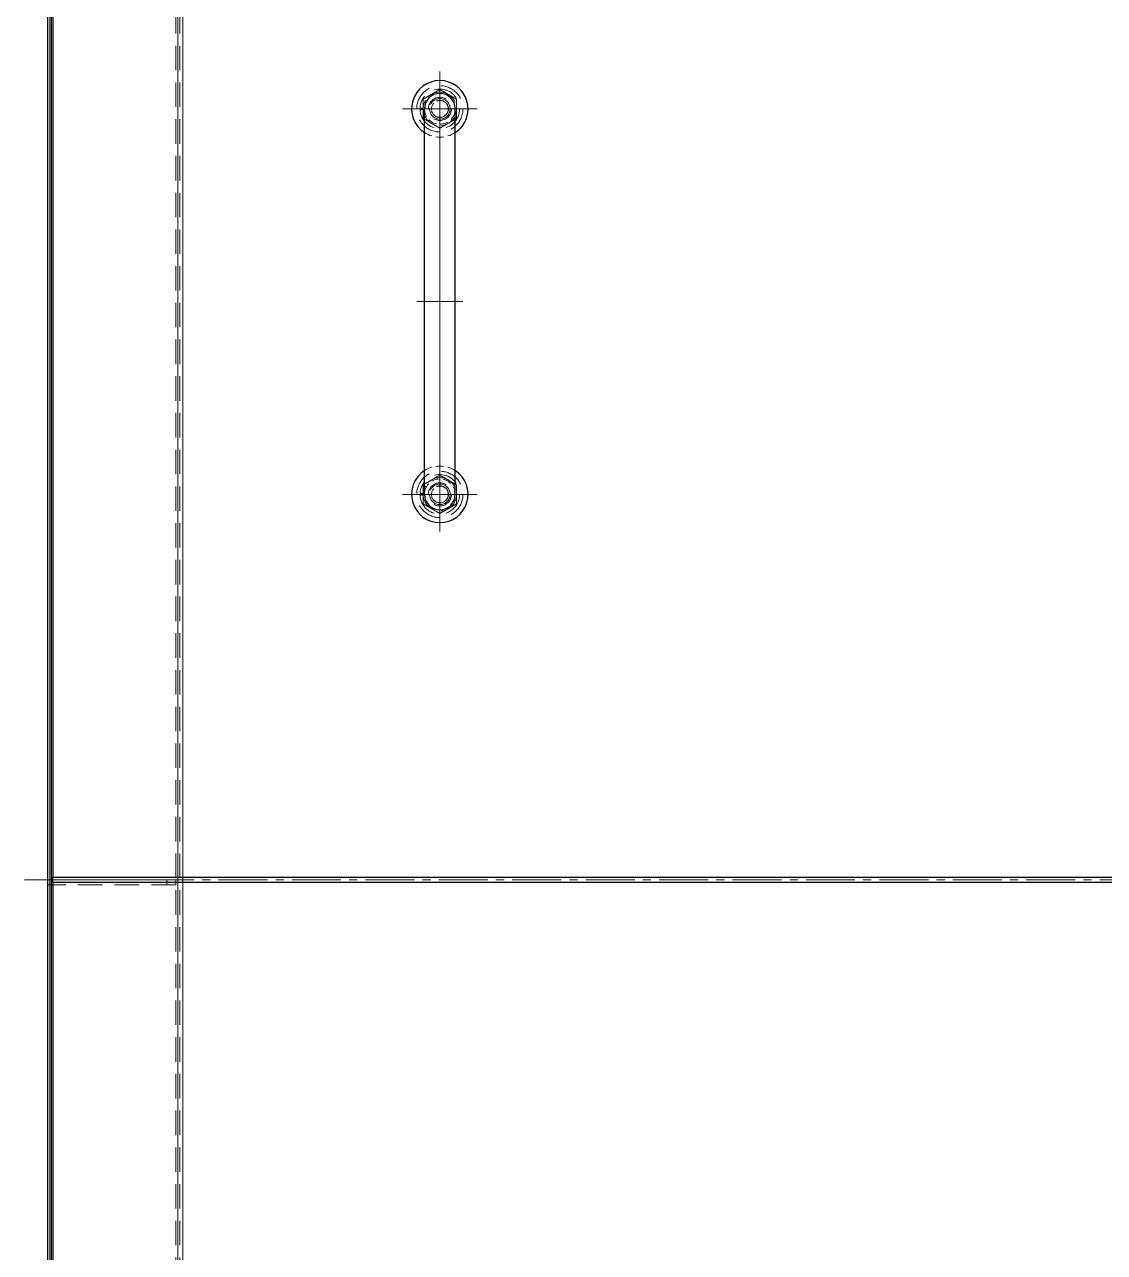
# Model space of a CAD drawing. Header units: millimetres. Extents: x 0 to 51411, y 0 to 16902.
# Drawn here: x 1962.7 to 2382.9, y 6511.8 to 6989.6 of the extents above; entities that cross this region are included whole.
import ezdxf

# ---------------------------------------------------------------- set-up
doc = ezdxf.new("R2010")
doc.units = ezdxf.units.MM
doc.linetypes.add('CENTER2', pattern=[28.575, 19.05, -3.175, 3.175, -3.175])
doc.linetypes.add('HIDDEN2', pattern=[4.7625, 3.175, -1.5875])
for name, color, linetype, lineweight in [('01_外形線', 7, 'Continuous', 25), ('02_細線', 5, 'Continuous', 13), ('03_かくれ線', 6, 'HIDDEN2', 13), ('04_中心線', 1, 'CENTER2', 9)]:
    doc.layers.add(name, color=color, linetype=linetype, lineweight=lineweight)
doc.layers.add('10_補助線', color=8, linetype='Continuous', lineweight=13, plot=False)

# ---------------------------------------------------------------- blocks, each defined once
blk = doc.blocks.new('*U496')
at = {"layer": '04_中心線', "color": 0, "linetype": 'CENTER2', "transparency": 16777216}
for p, q in [((0, 0.9), (0, 8)), ((-8, 0), (-0.9, 0)), ((0.9, 0), (8, 0)), ((0, -8), (0, -0.9))]:
    blk.add_line(p, q, dxfattribs=at)
at = {"layer": '04_中心線', "color": 0, "linetype": 'Continuous', "transparency": 16777216}
for p, q in [((-0.45, 0), (0.45, 0)), ((0, -0.45), (0, 0.45))]:
    blk.add_line(p, q, dxfattribs=at)
blk = doc.blocks.new('*U497')
at = {"layer": '04_中心線', "color": 0, "linetype": 'CENTER2', "transparency": 16777216}
for p, q in [((0, 0.9), (0, 8)), ((-8, 0), (-0.9, 0)), ((0.9, 0), (8, 0)), ((0, -8), (0, -0.9))]:
    blk.add_line(p, q, dxfattribs=at)
at = {"layer": '04_中心線', "color": 0, "linetype": 'Continuous', "transparency": 16777216}
for p, q in [((-0.45, 0), (0.45, 0)), ((0, -0.45), (0, 0.45))]:
    blk.add_line(p, q, dxfattribs=at)
blk = doc.blocks.new('*U498')
at = {"layer": '04_中心線', "color": 0, "linetype": 'CENTER2', "transparency": 16777216}
for p, q in [((0, 1.2), (0, 9.5)), ((-9.5, 0), (-1.2, 0)), ((1.2, 0), (9.5, 0)), ((0, -9.5), (0, -1.2))]:
    blk.add_line(p, q, dxfattribs=at)
at = {"layer": '04_中心線', "color": 0, "linetype": 'Continuous', "transparency": 16777216}
for p, q in [((-0.6, 0), (0.6, 0)), ((0, -0.6), (0, 0.6))]:
    blk.add_line(p, q, dxfattribs=at)
blk = doc.blocks.new('*U499')
at = {"layer": '04_中心線', "color": 0, "linetype": 'CENTER2', "transparency": 16777216}
for p, q in [((0, 1.2), (0, 9.5)), ((-9.5, 0), (-1.2, 0)), ((1.2, 0), (9.5, 0)), ((0, -9.5), (0, -1.2))]:
    blk.add_line(p, q, dxfattribs=at)
at = {"layer": '04_中心線', "color": 0, "linetype": 'Continuous', "transparency": 16777216}
for p, q in [((-0.6, 0), (0.6, 0)), ((0, -0.6), (0, 0.6))]:
    blk.add_line(p, q, dxfattribs=at)
blk = doc.blocks.new('*U500')
at = {"layer": '04_中心線', "color": 0, "linetype": 'CENTER2', "transparency": 16777216}
for p, q in [((0, 2.2), (0, 14.5)), ((-14.5, 0), (-2.2, 0)), ((2.2, 0), (14.5, 0)), ((0, -14.5), (0, -2.2))]:
    blk.add_line(p, q, dxfattribs=at)
at = {"layer": '04_中心線', "color": 0, "linetype": 'Continuous', "transparency": 16777216}
for p, q in [((-1.1, 0), (1.1, 0)), ((0, -1.1), (0, 1.1))]:
    blk.add_line(p, q, dxfattribs=at)
blk = doc.blocks.new('*U501')
at = {"layer": '04_中心線', "color": 0, "linetype": 'CENTER2', "transparency": 16777216}
for p, q in [((0, 1.8), (0, 9.59)), ((-9.59, 0), (-1.8, 0)), ((1.8, 0), (9.59, 0)), ((0, -9.59), (0, -1.8))]:
    blk.add_line(p, q, dxfattribs=at)
at = {"layer": '04_中心線', "color": 0, "linetype": 'Continuous', "transparency": 16777216}
for p, q in [((-0.9, 0), (0.9, 0)), ((0, -0.9), (0, 0.9))]:
    blk.add_line(p, q, dxfattribs=at)
blk = doc.blocks.new('*U502')
at = {"layer": '04_中心線', "color": 0, "linetype": 'CENTER2', "transparency": 16777216}
for p, q in [((0, 1.8), (0, 9.59)), ((-9.59, 0), (-1.8, 0)), ((1.8, 0), (9.59, 0)), ((0, -9.59), (0, -1.8))]:
    blk.add_line(p, q, dxfattribs=at)
at = {"layer": '04_中心線', "color": 0, "linetype": 'Continuous', "transparency": 16777216}
for p, q in [((-0.9, 0), (0.9, 0)), ((0, -0.9), (0, 0.9))]:
    blk.add_line(p, q, dxfattribs=at)
blk = doc.blocks.new('*U503')
at = {"layer": '04_中心線', "color": 0, "linetype": 'CENTER2', "transparency": 16777216}
for p, q in [((0, 2.2), (0, 14.5)), ((-14.5, 0), (-2.2, 0)), ((2.2, 0), (14.5, 0)), ((0, -14.5), (0, -2.2))]:
    blk.add_line(p, q, dxfattribs=at)
at = {"layer": '04_中心線', "color": 0, "linetype": 'Continuous', "transparency": 16777216}
for p, q in [((-1.1, 0), (1.1, 0)), ((0, -1.1), (0, 1.1))]:
    blk.add_line(p, q, dxfattribs=at)

msp = doc.modelspace()

# ---------------------------------------------------------------- linework, layer by layer
at = {"layer": '01_外形線'}
for p, q in [((1972.67, 6160.762), (1972.67, 7156.762)), ((1973.731, 7154.762), (1973.731, 6657.762)), ((1971.607, 7151.762), (1971.607, 6160.762)), ((2118.289, 6806.762), (2118.289, 6956.762)), ((2130.289, 6806.762), (2130.289, 6956.762)), ((1973.731, 6655.762), (1973.731, 6160.762))]:
    msp.add_line(p, q, dxfattribs=at)
msp.add_lwpolyline([(1971.607, 6656.762), (1971.543, 6656.762), (1971.543, 6654.762), (1971.607, 6654.762)], dxfattribs=at)
msp.add_lwpolyline([(2874.911, 6655.762), (1973.668, 6655.762), (1973.668, 6657.762), (2874.911, 6657.762)], close=True, dxfattribs=at)
for centre, radius, start, end in [((2124.289, 6956.762), 11, 303.05573, 236.94427), ((2124.289, 6956.762), 6, 0, 180), ((2124.289, 6806.762), 11, 123.05573, 56.94427), ((2124.289, 6806.762), 6, 180, 0)]:
    msp.add_arc(centre, radius, start, end, dxfattribs=at)
at = {"layer": '02_細線'}
msp.add_line((2024.289, 7255.262), (2024.289, 6058.262), dxfattribs=at)
at = {"layer": '03_かくれ線', "ltscale": 3}
for p, q in [((1972.667, 7254.262), (1972.667, 6057.262)), ((2021.543, 7252.762), (2021.543, 6058.762)), ((2023.043, 7252.762), (2023.043, 6058.762)), ((1973.731, 6657.762), (1973.731, 6655.762)), ((2018.008, 6656.762), (2018.008, 6654.762))]:
    msp.add_line(p, q, dxfattribs=at)
for points in [[(2130.789, 6953.009), (2124.289, 6949.256), (2117.789, 6953.009), (2117.789, 6960.514), (2124.289, 6964.267), (2130.789, 6960.514)], [(2130.789, 6803.009), (2124.289, 6799.256), (2117.789, 6803.009), (2117.789, 6810.514), (2124.289, 6814.267), (2130.789, 6810.514)], [(2021.543, 6656.762), (2021.543, 6654.762), (1971.543, 6654.762), (1971.543, 6656.762)]]:
    msp.add_lwpolyline(points, close=True, dxfattribs=at)
for points in [[(2117.789, 6957.062), (2116.595, 6957.062)], [(2117.789, 6956.462), (2116.595, 6956.462)], [(2117.789, 6807.062), (2116.595, 6807.062)], [(2117.789, 6806.462), (2116.595, 6806.462)]]:
    msp.add_lwpolyline(points, dxfattribs=at)
for centre, radius in [((2124.289, 6956.762), 9), ((2124.289, 6956.762), 6.5), ((2124.289, 6956.762), 4.5), ((2124.289, 6956.762), 4), ((2124.289, 6956.762), 3.324), ((2124.289, 6806.762), 9), ((2124.289, 6806.762), 6.5), ((2124.289, 6806.762), 4.5), ((2124.289, 6806.762), 4), ((2124.289, 6806.762), 3.324)]:
    msp.add_circle(centre, radius, dxfattribs=at)
at = {"layer": '03_かくれ線'}
for centre, radius in [((2124.289, 6956.762), 4), ((2124.289, 6956.762), 3.25), ((2124.289, 6806.762), 4), ((2124.289, 6806.762), 3.25)]:
    msp.add_circle(centre, radius, dxfattribs=at)
at = {"layer": '03_かくれ線', "ltscale": 3}
for centre in [(2124.289, 6956.762), (2124.289, 6806.762)]:
    msp.add_arc(centre, 7.7, 182.23287, 177.76713, dxfattribs=at)
at = {"layer": '03_かくれ線'}
for centre, radius, start, end in [((2124.289, 6956.762), 6, 180, 0), ((2124.289, 6956.762), 11, 236.94427, 303.05573), ((2124.289, 6806.762), 11, 56.94427, 123.05573), ((2124.289, 6806.762), 6, 0, 180)]:
    msp.add_arc(centre, radius, start, end, dxfattribs=at)
at = {"layer": '04_中心線'}
for p, q in [((2124.289, 6956.762), (2124.289, 6806.762)), ((2124.289, 6806.762), (2124.289, 6956.762)), ((2133.289, 6881.762), (2115.289, 6881.762)), ((2885.908, 6656.762), (1962.67, 6656.762))]:
    msp.add_line(p, q, dxfattribs=at)
at = {"layer": '10_補助線'}
for p, q in [((1973.201, 7255.262), (1973.201, 6058.262)), ((2022.293, 7252.762), (2022.293, 6058.762))]:
    msp.add_line(p, q, dxfattribs=at)

# ---------------------------------------------------------------- block references
at = {"layer": '04_中心線', "linetype": 'CENTER2', "rotation": 89.99999999999041}
for name, p in [('*U500', (2124.289, 6956.762)), ('*U501', (2124.289, 6956.762)), ('*U498', (2124.289, 6956.762)), ('*U503', (2124.289, 6806.762)), ('*U502', (2124.289, 6806.762)), ('*U499', (2124.289, 6806.762))]:
    msp.add_blockref(name, p, dxfattribs=at)
at = {"layer": '04_中心線', "linetype": 'CENTER2'}
for name, p in [('*U496', (2124.289, 6956.762)), ('*U497', (2124.289, 6806.762))]:
    msp.add_blockref(name, p, dxfattribs=at)

doc.saveas('drawing.dxf')
